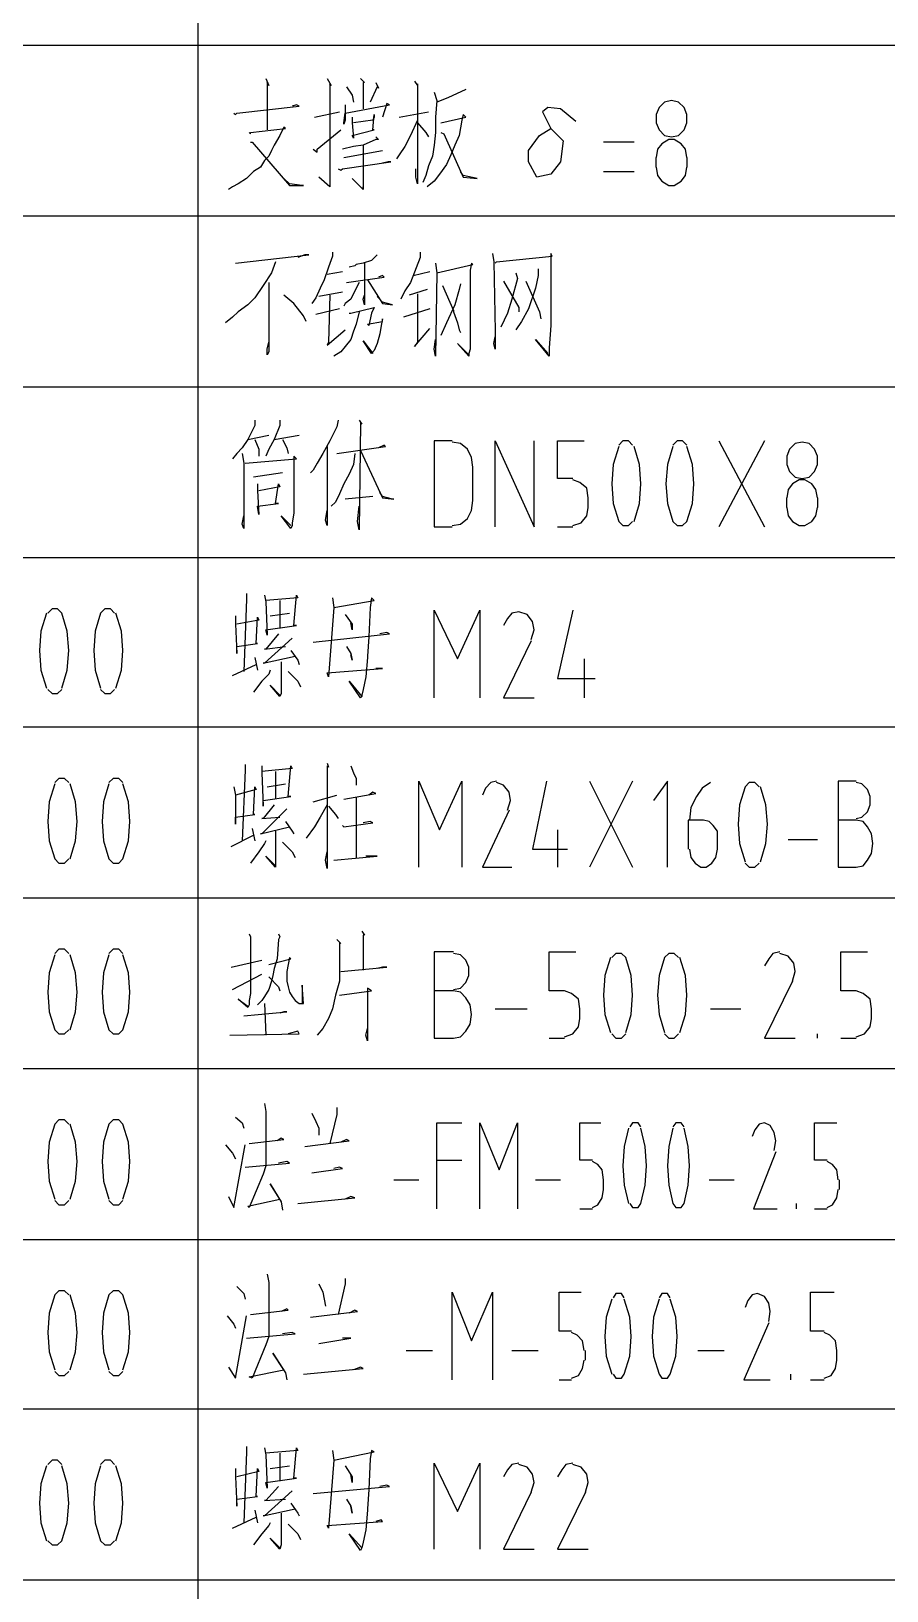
# Model space of a CAD drawing. Header units: millimetres. Extents: x -892 to 4698, y -3687 to 4524.
# Drawn here: x 3300 to 3702, y -521 to 211 of the extents above; entities that cross this region are included whole.
import ezdxf

# ---------------------------------------------------------------- set-up
doc = ezdxf.new("R2010")
doc.units = ezdxf.units.MM
doc.layers.add('1', color=7, linetype='Continuous')

msp = doc.modelspace()

# ---------------------------------------------------------------- linework, layer by layer
at = {"layer": '1', "color": 0, "lineweight": 25}
for points in [[(3378.34, 283.78), (3378.34, 204.27)], [(2898.03, 204.27), (4698.03, 204.27)], [(2898.03, 204.27), (4698.03, 204.27)], [(3378.34, 204.27), (3378.34, 124.11)], [(3410.27, 188.63), (3411.57, 185.37), (3410.92, 186.68), (3410.92, 164.52)], [(3438.95, 188.63), (3440.9, 185.37), (3440.25, 186.03), (3440.25, 171.69), (3440.25, 139.75), (3440.25, 137.8), (3435.04, 142.36)], [(3448.07, 184.72), (3450.68, 180.81), (3451.33, 177.55)], [(3454.59, 188.63), (3456.54, 186.68), (3455.89, 186.68), (3455.89, 174.3)], [(3461.76, 186.68), (3463.06, 184.07), (3462.41, 184.72), (3459.15, 177.55)], [(3480, 187.33), (3481.31, 185.37), (3481.31, 186.03), (3481.31, 139.1), (3480.66, 142.36), (3480.66, 146.27)], [(3504.12, 183.42), (3495.64, 179.51), (3490.43, 177.55)], [(3395.28, 172.34), (3395.93, 171.69), (3396.59, 172.34), (3425.91, 175.6), (3424.61, 176.25), (3422.65, 175.6)], [(3447.42, 176.25), (3447.42, 172.34), (3447.42, 169.08), (3446.77, 167.13), (3446.77, 167.78), (3447.42, 172.34), (3468.27, 176.25), (3466.97, 176.9), (3465.01, 170.38)], [(3489.13, 182.12), (3490.43, 178.21), (3489.78, 170.38), (3489.78, 163.22), (3489.13, 157.35), (3488.48, 152.14), (3486.52, 147.58), (3485.22, 143.01), (3483.91, 139.75)], [(3600.57, 178.21), (3597.31, 177.55), (3594.7, 174.95), (3593.4, 171.69), (3593.4, 167.78), (3594.7, 164.52), (3597.31, 161.91), (3600.57, 161.26), (3603.83, 161.91), (3606.43, 164.52), (3607.74, 167.78), (3607.74, 171.69), (3606.43, 174.95), (3603.83, 177.55), (3600.57, 178.21)], [(3433.08, 170.38), (3444.81, 172.99)], [(3450.68, 170.38), (3450.68, 167.78), (3451.33, 160.61), (3450.68, 161.91), (3461.1, 164.52), (3460.45, 164.52), (3461.1, 171.69), (3461.1, 170.38), (3460.45, 169.08), (3451.33, 167.78)], [(3481.31, 169.08), (3478.05, 161.91), (3475.44, 156.7), (3472.83, 152.79), (3471.53, 150.83)], [(3472.83, 170.38), (3486.52, 172.99)], [(3492.39, 167.78), (3504.12, 170.38), (3502.81, 171.69), (3502.16, 169.08), (3500.86, 161.91), (3498.9, 157.35), (3496.95, 152.79), (3494.99, 148.23), (3491.73, 143.67), (3489.13, 140.41), (3485.87, 137.8)], [(3555.6, 168.43), (3548.43, 174.3), (3542.57, 174.95), (3539.96, 172.99), (3543.87, 165.17), (3549.74, 159.31), (3548.43, 149.53), (3543.87, 143.67), (3537.35, 142.36), (3533.44, 149.53), (3533.44, 154.74), (3538.66, 161.91), (3543.87, 165.17)], [(3402.45, 163.22), (3403.1, 162.56), (3403.1, 163.22), (3419.4, 165.17), (3418.74, 165.82), (3416.79, 161.91), (3414.18, 157.35), (3412.88, 154.74), (3411.57, 152.14), (3409.62, 150.18), (3407.66, 146.92), (3404.41, 144.97), (3401.15, 141.71), (3397.24, 139.1), (3394.63, 137.8), (3392.68, 136.5)], [(3432.43, 155.4), (3434.38, 154.09), (3434.38, 155.4), (3445.46, 164.52)], [(3461.76, 161.26), (3463.06, 159.96), (3461.76, 159.96), (3455.89, 157.35), (3451.33, 156.7), (3446.12, 155.4)], [(3481.31, 167.78), (3485.22, 163.22), (3486.52, 161.26)], [(3492.39, 163.22), (3493.69, 162.56), (3502.81, 142.36), (3509.33, 141.71), (3502.81, 143.01), (3501.51, 144.97)], [(3403.1, 158.65), (3403.75, 158.65), (3421.35, 138.45), (3427.87, 138.45), (3427.22, 138.45), (3421.35, 139.1), (3418.74, 141.71)], [(3446.77, 151.49), (3465.01, 154.74)], [(3455.89, 157.35), (3455.89, 156.7), (3455.89, 139.75), (3455.89, 136.5), (3450.68, 141.71), (3455.89, 136.5), (3455.89, 137.8)], [(3582.97, 158.65), (3568.64, 158.65)], [(3607.74, 151.49), (3607.09, 155.4), (3605.13, 158), (3601.87, 159.96), (3599.27, 159.96), (3596.01, 158), (3594.05, 155.4), (3593.4, 151.49)], [(3444.16, 146.27), (3445.46, 145.62), (3446.12, 146.27), (3468.92, 149.53), (3467.62, 149.53), (3465.01, 148.88)], [(3593.4, 146.92), (3593.4, 151.49)], [(3593.4, 146.92), (3594.05, 143.01), (3596.01, 140.41), (3599.27, 138.45), (3601.87, 138.45), (3605.13, 140.41), (3607.09, 143.01), (3607.74, 146.92)], [(3607.74, 151.49), (3607.74, 146.92)], [(3568.64, 144.97), (3582.97, 144.97)], [(2898.03, 124.11), (4698.03, 124.11)], [(2898.03, 124.11), (4698.03, 124.11)], [(3378.34, 124.11), (3378.34, 43.95)], [(3414.83, 102.61), (3412.88, 97.39), (3408.97, 91.53), (3405.06, 85.66), (3401.8, 82.41), (3397.24, 79.15), (3394.63, 76.54), (3391.37, 73.93)], [(3395.93, 101.96), (3430.47, 105.87), (3428.52, 105.87), (3425.26, 104.56)], [(3441.55, 107.17), (3441.55, 105.21), (3439.6, 100), (3437.64, 94.14), (3435.69, 90.23), (3433.73, 85.66), (3431.78, 83.06)], [(3462.41, 105.87), (3459.8, 103.26), (3455.89, 101.96), (3452.63, 101.3), (3451.98, 100.65), (3449.37, 100)], [(3482.61, 107.17), (3482.61, 104.56), (3478.05, 92.83), (3475.44, 88.92), (3473.49, 85.01)], [(3516.5, 106.52), (3517.15, 102.61), (3517.8, 70.02), (3517.8, 61.55), (3517.15, 64.16), (3517.8, 67.42)], [(3517.8, 101.96), (3518.45, 102.61), (3544.52, 105.21), (3543.87, 106.52), (3543.87, 103.26), (3543.87, 72.63), (3543.22, 62.2), (3543.22, 58.29), (3536.7, 66.11), (3542.57, 59.6)], [(3438.95, 96.74), (3446.12, 98.05)], [(3448.07, 92.83), (3465.67, 95.44), (3465.01, 96.09), (3463.06, 95.44)], [(3456.54, 101.96), (3456.54, 82.41), (3455.89, 85.01), (3456.54, 86.97)], [(3479.35, 96.09), (3487.17, 98.05)], [(3489.78, 101.96), (3490.43, 97.39), (3489.78, 58.29), (3489.13, 61.55), (3489.78, 66.11)], [(3490.43, 97.39), (3507.38, 101.3), (3506.72, 101.96), (3506.07, 98.7), (3506.07, 61.55), (3505.42, 59.6), (3505.42, 58.29), (3500.21, 64.16), (3505.42, 58.94)], [(3527.58, 97.39), (3528.23, 94.79), (3525.62, 85.01), (3523.67, 78.5), (3520.41, 71.98)], [(3538.01, 99.35), (3538.01, 96.09), (3536.7, 90.23), (3533.44, 80.45), (3530.18, 74.58), (3527.58, 70.67)], [(3411.57, 92.83), (3411.57, 90.88), (3411.57, 60.25), (3410.92, 58.94), (3410.92, 61.55), (3411.57, 64.81)], [(3446.12, 88.27), (3435.04, 86.32)], [(3453.94, 92.83), (3451.98, 88.92), (3450.03, 85.01), (3447.42, 83.06), (3446.77, 81.75)], [(3457.85, 94.14), (3465.01, 83.06), (3469.58, 82.41), (3465.01, 83.71), (3462.41, 86.32)], [(3485.87, 89.57), (3477.4, 86.97)], [(3501.51, 92.18), (3500.86, 89.57), (3498.9, 82.41), (3494.99, 73.93), (3492.39, 68.07)], [(3493.04, 91.53), (3498.25, 79.8), (3498.25, 79.15), (3500.21, 73.93), (3500.86, 70.67), (3501.51, 69.37)], [(3521.71, 93.48), (3528.88, 81.1), (3528.88, 79.15)], [(3532.14, 93.48), (3538.66, 79.15), (3539.31, 75.89)], [(3429.17, 74.58), (3427.87, 77.19), (3423.31, 83.06), (3418.74, 86.97)], [(3440.25, 86.97), (3439.6, 64.81), (3438.95, 63.51), (3447.42, 70.67)], [(3449.37, 78.5), (3450.03, 78.5), (3461.1, 81.1), (3459.8, 78.5), (3458.5, 72.63), (3457.85, 73.28), (3465.01, 74.58), (3465.01, 75.89), (3464.36, 72.63), (3463.71, 68.72), (3462.41, 64.16), (3461.1, 60.9), (3459.8, 59.6), (3455.89, 65.46), (3460.45, 59.6)], [(3481.31, 87.62), (3481.31, 64.81), (3480, 62.85), (3487.17, 71.33)], [(3444.81, 80.45), (3433.73, 77.84)], [(3453.94, 79.15), (3452.63, 73.28), (3451.33, 70.02), (3450.03, 66.11), (3447.42, 62.85), (3445.46, 60.25), (3442.2, 58.29)], [(3487.17, 80.45), (3474.79, 76.54)], [(2898.03, 43.95), (4698.03, 43.95)], [(2898.03, 43.95), (4698.03, 43.95)], [(3378.34, 43.95), (3378.34, -36.2)], [(3405.06, 28.31), (3405.06, 25.71), (3401.8, 19.19), (3399.19, 15.28), (3396.59, 12.67), (3394.63, 10.07)], [(3416.79, 28.31), (3416.79, 25.71), (3414.18, 19.19), (3411.57, 14.63), (3410.27, 11.37)], [(3444.16, 28.31), (3443.51, 25.06), (3440.25, 18.54), (3436.99, 12.67), (3434.38, 8.11), (3432.43, 4.85), (3431.13, 3.55)], [(3453.94, 28.31), (3455.24, 26.36), (3454.59, 27.01), (3453.94, -23.17), (3453.28, -19.26), (3453.94, -12.09)], [(3401.8, 19.19), (3411.57, 21.15)], [(3405.06, 19.19), (3407.01, 14.63), (3407.01, 11.37)], [(3414.18, 19.19), (3425.91, 21.15)], [(3418.09, 19.19), (3420.05, 15.28), (3420.7, 12.67)], [(3438.95, 15.93), (3438.95, -21.22), (3438.29, -18.61), (3438.95, -14.05)], [(3443.51, 12.67), (3466.32, 15.93), (3465.67, 16.58), (3463.06, 15.28)], [(3497.6, 18.54), (3489.13, 18.54), (3489.13, -21.87)], [(3507.38, 6.16), (3506.72, 10.72), (3504.77, 14.63), (3501.51, 17.24), (3497.6, 17.89)], [(3517.8, -21.87), (3517.8, 18.54), (3536.05, -21.87), (3536.05, 18.54)], [(3554.3, 0.94), (3547.13, 0.94), (3547.13, 18.54), (3559.51, 18.54)], [(3575.8, 15.93), (3573.2, 7.46), (3572.55, -1.66), (3573.2, -10.79), (3575.8, -19.26)], [(3582.32, 16.58), (3580.37, 18.54), (3577.76, 18.54), (3575.8, 16.58)], [(3582.97, -19.26), (3585.58, -10.79), (3586.23, -1.66), (3585.58, 7.46), (3582.97, 15.93)], [(3601.22, 15.93), (3598.61, 7.46), (3597.96, -1.66), (3598.61, -10.79), (3601.22, -19.26)], [(3607.74, 16.58), (3605.78, 18.54), (3603.18, 18.54), (3601.22, 16.58)], [(3601.22, -19.26), (3603.18, -21.22), (3605.78, -21.22), (3607.74, -19.26), (3610.34, -10.79), (3611, -1.66), (3610.34, 7.46), (3607.74, 15.93)], [(3622.73, 18.54), (3644.23, -21.87)], [(3644.23, 18.54), (3622.73, -21.87)], [(3661.83, 17.89), (3658.57, 17.24), (3655.96, 14.63), (3654.66, 11.37), (3654.66, 7.46), (3655.96, 4.2), (3658.57, 1.59), (3661.83, 0.94), (3665.09, 1.59), (3667.69, 4.2), (3669, 7.46), (3669, 11.37), (3667.69, 14.63), (3665.09, 17.24), (3661.83, 17.89)], [(3399.19, 12.67), (3399.84, 8.11), (3399.84, -7.53), (3399.84, -22.52), (3399.19, -20.56), (3399.84, -16.65)], [(3400.5, 8.11), (3424.61, 10.07), (3423.31, 11.37), (3423.31, 7.46), (3423.31, -15.35), (3422.65, -19.91), (3422.65, -21.22), (3422, -22.52), (3417.44, -16.65), (3422, -21.22)], [(3451.98, 12.67), (3451.33, 7.46), (3449.37, 2.9), (3446.77, -1.66), (3444.81, -6.23), (3442.86, -10.14), (3440.9, -12.09)], [(3454.59, 13.98), (3465.01, -8.18), (3470.23, -8.83), (3469.58, -8.83), (3465.01, -7.53), (3463.71, -5.57)], [(3418.09, 3.55), (3404.41, 1.59)], [(3507.38, -9.48), (3507.38, 6.16)], [(3561.47, -8.18), (3560.81, -3.62), (3557.56, -1.01), (3554.3, 0.29)], [(3669, -8.18), (3668.35, -4.27), (3666.39, -1.66), (3663.13, 0.29), (3660.52, 0.29), (3657.27, -1.66), (3655.31, -4.27), (3654.66, -8.18)], [(3406.36, -1.66), (3406.36, -4.92), (3407.01, -16), (3406.36, -12.09), (3416.14, -10.79), (3414.83, -10.79), (3416.14, -1.66), (3416.79, -2.97), (3407.01, -4.92)], [(3460.45, -7.53), (3447.42, -8.83)], [(3497.6, -21.22), (3501.51, -20.56), (3504.77, -17.96), (3506.72, -14.05), (3507.38, -9.48)], [(3554.3, -21.22), (3558.21, -19.91), (3560.81, -16.65), (3561.47, -12.74)], [(3561.47, -12.74), (3561.47, -8.18)], [(3654.66, -12.74), (3654.66, -8.18)], [(3654.66, -12.74), (3655.31, -16.65), (3657.27, -19.26), (3660.52, -21.22), (3663.13, -21.22), (3666.39, -19.26), (3668.35, -16.65), (3669, -12.74)], [(3669, -8.18), (3669, -12.74)], [(3489.13, -21.87), (3497.6, -21.87)], [(3547.13, -21.87), (3554.3, -21.87)], [(3575.8, -19.26), (3577.76, -21.22), (3580.37, -21.22), (3582.32, -19.26)], [(2898.03, -36.2), (4698.03, -36.2)], [(2898.03, -36.2), (4698.03, -36.2)], [(3378.34, -36.2), (3378.34, -115.71)], [(3401.15, -53.15), (3401.15, -55.76), (3399.84, -89.64)], [(3409.62, -53.8), (3410.27, -57.06), (3410.92, -72.7), (3410.27, -70.09), (3424.61, -68.14), (3423.31, -68.14), (3424.61, -53.8), (3425.26, -55.1), (3410.27, -56.41)], [(3416.79, -56.41), (3416.79, -69.44)], [(3441.55, -55.1), (3442.2, -59.67), (3439.6, -92.25), (3438.95, -90.3), (3465.01, -88.34), (3464.36, -88.34), (3461.76, -88.34)], [(3442.2, -59.67), (3461.1, -56.41), (3459.8, -55.1), (3459.15, -59.67), (3458.5, -73.35), (3457.85, -82.48), (3457.85, -83.13), (3457.19, -92.25), (3455.89, -98.12), (3455.24, -100.72), (3455.24, -101.37), (3454.59, -102.03), (3449.37, -94.21), (3455.24, -101.37)], [(3307.3, -62.27), (3304.7, -70.74), (3304.04, -79.87), (3304.7, -88.99), (3307.3, -97.46)], [(3314.47, -97.46), (3317.08, -88.99), (3317.73, -79.87), (3317.08, -70.74), (3314.47, -62.27), (3312.52, -60.32), (3309.91, -60.32), (3307.95, -62.27)], [(3339.24, -62.27), (3337.28, -60.32), (3334.67, -60.32), (3332.72, -62.27), (3330.11, -70.74), (3329.46, -79.87), (3330.11, -88.99), (3332.72, -97.46)], [(3339.89, -97.46), (3342.49, -88.99), (3343.15, -79.87), (3342.49, -70.74), (3339.89, -62.27)], [(3395.93, -63.58), (3395.93, -67.49), (3396.59, -81.17), (3396.59, -77.91), (3406.36, -76.61), (3405.71, -76.61), (3406.36, -64.23), (3407.01, -65.53), (3396.59, -67.49)], [(3412.23, -63.58), (3421.35, -62.27)], [(3447.42, -62.92), (3450.68, -67.49), (3450.68, -70.09), (3450.03, -66.83)], [(3489.13, -102.03), (3489.13, -60.97), (3500.21, -83.78), (3510.63, -60.97), (3510.63, -102.03)], [(3534.75, -74.65), (3536.05, -70.09), (3535.4, -66.18), (3532.79, -62.92), (3528.88, -61.62), (3525.62, -62.27), (3523.67, -64.88), (3521.71, -68.14)], [(3554.3, -60.97), (3547.13, -92.9), (3564.72, -92.9)], [(3416.14, -72.05), (3410.27, -79.22), (3409.62, -79.22), (3419.4, -77.91)], [(3432.43, -75.96), (3468.27, -72.05), (3466.97, -71.4), (3463.71, -72.05)], [(3422.65, -74), (3409.62, -85.73), (3408.97, -85.73), (3423.96, -82.48)], [(3422, -79.87), (3425.26, -84.43), (3425.91, -86.39)], [(3448.07, -77.91), (3450.03, -81.17), (3450.68, -84.43), (3450.03, -81.82)], [(3534.75, -75.31), (3521.71, -102.03), (3536.05, -102.03)], [(3394.63, -91.6), (3405.71, -86.39)], [(3405.06, -83.13), (3406.36, -88.99)], [(3417.44, -85.08), (3417.44, -94.86), (3417.44, -97.46), (3417.44, -100.07), (3416.79, -101.37), (3412.23, -96.16), (3416.79, -100.72)], [(3559.51, -83.78), (3559.51, -102.03)], [(3412.23, -88.99), (3411.57, -90.95), (3408.32, -94.21), (3404.41, -99.42)], [(3420.7, -89.64), (3425.26, -94.21), (3426.56, -96.81)], [(3307.95, -98.12), (3309.91, -100.07), (3312.52, -100.07), (3314.47, -98.12)], [(3332.72, -98.12), (3334.67, -100.07), (3337.28, -100.07), (3339.24, -98.12)], [(2898.03, -115.71), (4698.03, -115.71)], [(2898.03, -115.71), (4698.03, -115.71)], [(3378.34, -115.71), (3378.34, -195.87)], [(3400.5, -133.31), (3400.5, -135.91), (3399.19, -169.15)], [(3408.32, -133.96), (3408.32, -137.22), (3408.97, -152.86), (3408.97, -150.25), (3422, -148.3), (3420.7, -148.3), (3422, -133.96), (3422.65, -135.26), (3408.32, -136.57)], [(3414.83, -136.57), (3414.83, -149.6)], [(3438.95, -132.66), (3439.6, -134.61), (3438.95, -133.96), (3438.95, -182.19), (3438.29, -178.28), (3438.95, -174.37)], [(3450.03, -133.96), (3451.33, -137.22), (3452.63, -139.83), (3452.63, -143.08)], [(3311.21, -142.43), (3308.61, -150.9), (3307.95, -160.03), (3308.61, -169.15), (3311.21, -177.62)], [(3317.73, -141.78), (3315.77, -139.83), (3313.17, -139.83), (3311.21, -141.78)], [(3318.38, -177.62), (3320.99, -169.15), (3321.64, -160.03), (3320.99, -150.9), (3318.38, -142.43)], [(3336.63, -142.43), (3334.02, -150.9), (3333.37, -160.03), (3334.02, -169.15), (3336.63, -177.62)], [(3343.15, -141.78), (3341.19, -139.83), (3338.58, -139.83), (3336.63, -141.78)], [(3336.63, -177.62), (3338.58, -179.58), (3341.19, -179.58), (3343.15, -177.62), (3345.75, -169.15), (3346.4, -160.03), (3345.75, -150.9), (3343.15, -142.43)], [(3395.28, -143.74), (3395.93, -147.65), (3395.93, -161.33), (3395.93, -158.07), (3405.06, -156.77), (3404.41, -156.77), (3405.06, -143.74), (3405.71, -145.04), (3395.93, -147.65)], [(3410.92, -143.74), (3419.4, -142.43)], [(3446.77, -149.6), (3461.76, -146.99), (3460.45, -146.34), (3458.5, -147.65)], [(3481.96, -181.53), (3481.96, -141.13), (3491.73, -163.94), (3502.16, -141.13), (3502.16, -181.53)], [(3518.45, -141.13), (3515.85, -141.78), (3513.24, -144.39), (3511.94, -147.65)], [(3523.67, -154.81), (3524.97, -150.25), (3524.32, -146.34), (3521.71, -143.08), (3518.45, -141.78)], [(3541.92, -141.13), (3535.4, -173.06), (3551.69, -173.06)], [(3562.12, -141.13), (3582.32, -181.53)], [(3582.32, -141.13), (3562.12, -181.53)], [(3598.61, -181.53), (3598.61, -141.13), (3592.1, -150.25)], [(3618.82, -141.78), (3614.91, -144.39), (3612.3, -148.3), (3609.69, -153.51), (3609.04, -159.38)], [(3641.63, -143.74), (3639.67, -141.78), (3637.06, -141.78), (3635.11, -143.74), (3632.5, -152.21), (3631.85, -161.33), (3632.5, -170.45), (3635.11, -178.93)], [(3642.28, -178.93), (3644.88, -170.45), (3645.54, -161.33), (3644.88, -152.21), (3642.28, -143.74)], [(3687.24, -141.13), (3678.77, -141.13), (3678.77, -181.53)], [(3687.24, -158.72), (3689.85, -158.07), (3692.46, -155.47), (3693.76, -152.21), (3693.76, -148.3), (3692.46, -145.04), (3689.85, -142.43), (3687.24, -141.78)], [(3414.18, -152.21), (3408.97, -158.72), (3408.32, -158.72), (3416.79, -158.07)], [(3438.95, -152.21), (3435.69, -158.07), (3433.08, -162.63), (3429.17, -167.85)], [(3432.43, -150.9), (3443.51, -147.65)], [(3439.6, -152.86), (3442.86, -156.77), (3444.16, -158.72)], [(3452.63, -148.95), (3452.63, -176.97)], [(3420.05, -154.16), (3408.32, -165.89), (3407.66, -165.89), (3421.35, -162.63)], [(3419.4, -160.03), (3422.65, -164.59), (3423.31, -165.89)], [(3446.12, -161.98), (3446.77, -162.63), (3460.45, -160.68), (3459.15, -160.03), (3455.89, -160.68)], [(3524.32, -154.81), (3511.94, -181.53), (3525.62, -181.53)], [(3608.39, -159.38), (3608.39, -173.06)], [(3615.56, -159.38), (3608.39, -159.38)], [(3622.07, -168.5), (3622.07, -164.59), (3620.12, -161.98), (3618.16, -160.03), (3615.56, -159.38)], [(3687.24, -159.38), (3678.77, -159.38)], [(3687.24, -181.53), (3690.5, -180.88), (3692.46, -178.28), (3694.41, -175.02), (3695.07, -170.45), (3694.41, -165.89), (3692.46, -162.63), (3690.5, -160.03), (3687.24, -159.38)], [(3393.98, -171.76), (3404.41, -166.54)], [(3403.75, -163.29), (3405.06, -169.15)], [(3414.83, -164.59), (3414.83, -175.02), (3414.83, -177.62), (3414.83, -179.58), (3414.83, -181.53), (3410.27, -176.32), (3414.83, -180.88)], [(3547.13, -163.94), (3547.13, -181.53)], [(3410.27, -169.15), (3409.62, -170.45), (3407.01, -174.37), (3403.1, -179.58)], [(3418.09, -169.8), (3422.65, -174.37), (3423.96, -176.97)], [(3609.04, -173.06), (3609.69, -176.97), (3611.65, -179.58), (3614.25, -181.53), (3616.86, -181.53), (3619.47, -179.58), (3621.42, -176.97), (3622.07, -173.06)], [(3622.07, -173.06), (3622.07, -168.5)], [(3655.31, -168.5), (3669, -168.5)], [(3311.21, -177.62), (3313.17, -179.58), (3315.77, -179.58), (3317.73, -177.62)], [(3442.2, -178.28), (3462.41, -176.32), (3461.1, -176.32), (3457.19, -176.32)], [(3635.11, -179.58), (3637.06, -181.53), (3639.67, -181.53), (3641.63, -179.58)], [(3678.77, -181.53), (3687.24, -181.53)], [(2898.03, -195.87), (4698.03, -195.87)], [(2898.03, -195.87), (4698.03, -195.87)], [(3378.34, -195.87), (3378.34, -276.03)], [(3455.24, -211.51), (3456.54, -213.47), (3455.89, -213.47), (3455.89, -229.76)], [(3402.45, -212.82), (3403.1, -214.12), (3403.1, -240.84), (3402.45, -244.1), (3402.45, -246.05), (3401.8, -247.36), (3397.24, -243.45), (3401.8, -246.7)], [(3416.14, -212.82), (3416.79, -214.12), (3416.14, -215.42), (3415.49, -224.55), (3414.18, -229.11), (3413.53, -232.37), (3412.88, -234.97), (3411.57, -238.88), (3409.62, -242.14), (3408.32, -244.1), (3407.01, -245.4), (3406.36, -246.05)], [(3443.51, -215.42), (3445.46, -217.38), (3444.81, -216.73), (3444.81, -227.15), (3444.81, -234.97), (3442.86, -241.49), (3441.55, -248.01), (3439.6, -252.57), (3436.99, -257.13), (3434.38, -260.39)], [(3311.21, -222.59), (3308.61, -231.06), (3307.95, -240.19), (3308.61, -249.31), (3311.21, -257.78)], [(3317.73, -221.94), (3315.77, -219.98), (3313.17, -219.98), (3311.21, -221.94)], [(3318.38, -257.78), (3320.99, -249.31), (3321.64, -240.19), (3320.99, -231.06), (3318.38, -222.59)], [(3336.63, -222.59), (3334.02, -231.06), (3333.37, -240.19), (3334.02, -249.31), (3336.63, -257.78)], [(3343.15, -221.94), (3341.19, -219.98), (3338.58, -219.98), (3336.63, -221.94)], [(3336.63, -257.78), (3338.58, -259.74), (3341.19, -259.74), (3343.15, -257.78), (3345.75, -249.31), (3346.4, -240.19), (3345.75, -231.06), (3343.15, -222.59)], [(3393.98, -228.46), (3408.32, -225.2)], [(3411.57, -227.15), (3422, -224.55), (3421.35, -223.89), (3420.7, -227.15), (3420.05, -230.41), (3420.05, -234.97), (3420.7, -237.58), (3421.35, -240.19), (3422.65, -242.14), (3423.96, -244.1), (3425.91, -245.4), (3427.87, -245.4), (3427.22, -236.93), (3427.22, -245.4)], [(3498.25, -221.29), (3489.13, -221.29), (3489.13, -261.69)], [(3498.25, -238.88), (3501.51, -238.23), (3504.12, -235.63), (3505.42, -232.37), (3505.42, -228.46), (3504.12, -225.2), (3501.51, -222.59), (3498.25, -221.94)], [(3550.39, -239.54), (3543.22, -239.54), (3543.22, -221.29), (3555.6, -221.29)], [(3571.89, -223.89), (3569.29, -232.37), (3568.64, -241.49), (3569.29, -250.61), (3571.89, -259.09)], [(3579.06, -259.09), (3581.67, -250.61), (3582.32, -241.49), (3581.67, -232.37), (3579.06, -223.89), (3577.11, -221.94), (3574.5, -221.94), (3572.55, -223.89)], [(3603.83, -223.89), (3601.87, -221.94), (3599.27, -221.94), (3597.31, -223.89), (3594.7, -232.37), (3594.05, -241.49), (3594.7, -250.61), (3597.31, -259.09)], [(3604.48, -259.09), (3607.09, -250.61), (3607.74, -241.49), (3607.09, -232.37), (3604.48, -223.89)], [(3651.4, -221.29), (3648.14, -221.94), (3646.19, -224.55), (3644.23, -227.8)], [(3657.27, -234.97), (3658.57, -230.41), (3657.92, -226.5), (3655.31, -223.24), (3651.4, -221.94)], [(3687.24, -239.54), (3680.08, -239.54), (3680.08, -221.29), (3692.46, -221.29)], [(3394.63, -238.88), (3408.32, -231.71)], [(3411.57, -233.02), (3416.14, -237.58), (3416.79, -239.54)], [(3445.46, -230.41), (3466.97, -228.46), (3465.01, -228.46), (3462.41, -229.11)], [(3444.81, -241.49), (3459.8, -239.54), (3457.85, -238.23), (3457.85, -263), (3457.19, -260.39), (3457.85, -257.13)], [(3498.25, -239.54), (3489.13, -239.54)], [(3498.25, -261.69), (3501.51, -261.04), (3504.12, -258.43), (3506.07, -255.18), (3506.72, -250.61), (3506.07, -246.05), (3504.12, -242.79), (3501.51, -240.19), (3498.25, -239.54)], [(3557.56, -248.01), (3556.9, -243.45), (3553.65, -240.84), (3550.39, -239.54)], [(3657.27, -234.97), (3644.23, -261.69), (3658.57, -261.69)], [(3694.41, -248.01), (3693.76, -243.45), (3690.5, -240.84), (3687.24, -239.54)], [(3409.62, -245.4), (3410.27, -260.39)], [(3517.8, -248.01), (3532.79, -248.01)], [(3557.56, -252.57), (3557.56, -248.01)], [(3618.82, -248.01), (3633.15, -248.01)], [(3694.41, -252.57), (3694.41, -248.01)], [(3399.84, -251.27), (3420.05, -249.31), (3418.74, -249.31), (3416.79, -249.96)], [(3550.39, -261.04), (3554.3, -259.74), (3556.9, -256.48), (3557.56, -252.57)], [(3687.24, -261.04), (3691.15, -259.74), (3693.76, -256.48), (3694.41, -252.57)], [(3311.21, -257.78), (3313.17, -259.74), (3315.77, -259.74), (3317.73, -257.78)], [(3393.33, -260.39), (3425.91, -259.74), (3425.26, -258.43), (3420.7, -259.74)], [(3489.13, -261.69), (3498.25, -261.69)], [(3543.22, -261.69), (3550.39, -261.69)], [(3572.55, -259.74), (3574.5, -261.69), (3577.11, -261.69), (3579.06, -259.74)], [(3597.31, -259.74), (3599.27, -261.69), (3601.87, -261.69), (3603.83, -259.74)], [(3669, -261.69), (3669, -259.74)], [(3680.08, -261.69), (3687.24, -261.69)], [(2898.03, -276.03), (4698.03, -276.03)], [(2898.03, -276.03), (4698.03, -276.03)], [(3378.34, -276.03), (3378.34, -356.19)], [(3409.62, -292.32), (3410.27, -296.23), (3410.27, -321.65), (3408.97, -325.56), (3402.45, -341.2), (3401.8, -340.55), (3416.79, -337.29), (3412.23, -330.12), (3417.44, -338.59), (3418.09, -342.5)], [(3395.93, -298.84), (3399.19, -301.45), (3399.84, -304.05)], [(3431.78, -296.89), (3433.73, -300.8), (3435.04, -304.05), (3435.04, -307.31)], [(3443.51, -294.28), (3443.51, -297.54), (3440.25, -311.22)], [(3317.73, -302.1), (3315.77, -300.14), (3313.17, -300.14), (3311.21, -302.1), (3308.61, -310.57), (3307.95, -319.69), (3308.61, -328.82), (3311.21, -337.29)], [(3318.38, -337.29), (3320.99, -328.82), (3321.64, -319.69), (3320.99, -310.57), (3318.38, -302.1)], [(3343.15, -337.29), (3345.75, -328.82), (3346.4, -319.69), (3345.75, -310.57), (3343.15, -302.1), (3341.19, -300.14), (3338.58, -300.14), (3336.63, -302.1), (3334.02, -310.57), (3333.37, -319.69), (3334.02, -328.82), (3336.63, -337.29)], [(3490.43, -341.85), (3490.43, -301.45), (3502.16, -301.45)], [(3510.63, -341.85), (3510.63, -301.45), (3519.76, -323.6), (3528.23, -301.45), (3528.23, -341.85)], [(3563.42, -319.04), (3557.56, -319.04), (3557.56, -301.45), (3567.33, -301.45)], [(3580.37, -304.05), (3578.41, -312.53), (3577.76, -321.65), (3578.41, -330.77), (3580.37, -339.25)], [(3586.23, -303.4), (3584.93, -301.45), (3582.32, -301.45), (3581.02, -303.4)], [(3581.02, -339.25), (3582.32, -341.2), (3584.93, -341.2), (3586.23, -339.25), (3588.19, -330.77), (3588.84, -321.65), (3588.19, -312.53), (3586.23, -304.05)], [(3601.22, -304.05), (3599.27, -312.53), (3598.61, -321.65), (3599.27, -330.77), (3601.22, -339.25)], [(3606.43, -303.4), (3605.13, -301.45), (3602.52, -301.45), (3601.22, -303.4)], [(3601.22, -339.25), (3602.52, -341.2), (3605.13, -341.2), (3606.43, -339.25), (3608.39, -330.77), (3609.04, -321.65), (3608.39, -312.53), (3606.43, -304.05)], [(3648.79, -314.48), (3649.45, -309.92), (3648.79, -306.01), (3646.84, -302.75), (3644.23, -301.45), (3641.63, -302.1), (3639.67, -304.71), (3638.37, -307.96)], [(3673.56, -319.04), (3667.69, -319.04), (3667.69, -301.45), (3678.12, -301.45)], [(3391.37, -311.87), (3394.63, -315.78), (3395.93, -318.39)], [(3392.68, -335.99), (3395.28, -341.2), (3400.5, -311.87)], [(3402.45, -311.22), (3418.74, -309.27), (3417.44, -308.62), (3415.49, -309.92)], [(3428.52, -312.53), (3449.37, -309.92), (3448.07, -309.27), (3445.46, -310.57)], [(3400.5, -322.3), (3421.35, -320.35), (3420.05, -319.69), (3416.14, -320.35)], [(3490.43, -319.04), (3502.16, -319.04)], [(3568.64, -328.17), (3567.98, -323.6), (3566.03, -321), (3563.42, -319.69)], [(3649.45, -315.13), (3639.02, -341.85), (3650.1, -341.85)], [(3678.77, -328.17), (3678.12, -323.6), (3676.17, -321), (3673.56, -319.69)], [(3431.78, -324.91), (3446.12, -322.95), (3444.81, -322.3), (3442.2, -322.95)], [(3470.23, -328.17), (3481.96, -328.17)], [(3536.7, -328.17), (3548.43, -328.17)], [(3568.64, -332.73), (3568.64, -328.17)], [(3618.16, -328.17), (3629.89, -328.17)], [(3679.42, -332.73), (3679.42, -328.17)], [(3425.26, -339.25), (3451.98, -336.64), (3450.03, -335.99), (3447.42, -337.29)], [(3563.42, -341.2), (3566.03, -339.9), (3567.98, -336.64), (3568.64, -332.73)], [(3673.56, -341.2), (3676.17, -339.9), (3678.12, -336.64), (3678.77, -332.73)], [(3311.21, -337.94), (3313.17, -339.9), (3315.77, -339.9), (3317.73, -337.94)], [(3336.63, -337.94), (3338.58, -339.9), (3341.19, -339.9), (3343.15, -337.94)], [(3557.56, -341.85), (3563.42, -341.85)], [(3659.22, -341.85), (3659.22, -339.25)], [(3667.69, -341.85), (3673.56, -341.85)], [(2898.03, -356.19), (4698.03, -356.19)], [(2898.03, -356.19), (4698.03, -356.19)], [(3378.34, -356.19), (3378.34, -435.7)], [(3410.92, -372.48), (3411.57, -376.39), (3411.57, -401.81), (3410.27, -405.72), (3403.75, -421.36), (3402.45, -420.71), (3418.74, -417.45), (3413.53, -409.63), (3419.4, -418.75), (3420.05, -422.01)], [(3317.73, -382.26), (3315.77, -380.3), (3313.17, -380.3), (3311.21, -382.26), (3308.61, -390.73), (3307.95, -399.85), (3308.61, -408.98), (3311.21, -417.45)], [(3343.15, -417.45), (3345.75, -408.98), (3346.4, -399.85), (3345.75, -390.73), (3343.15, -382.26), (3341.19, -380.3), (3338.58, -380.3), (3336.63, -382.26), (3334.02, -390.73), (3333.37, -399.85), (3334.02, -408.98), (3336.63, -417.45)], [(3396.59, -378.35), (3399.84, -381.61), (3400.5, -384.21)], [(3435.04, -377.04), (3436.99, -380.95), (3437.64, -384.21), (3438.29, -387.47)], [(3447.42, -374.44), (3447.42, -377.04), (3444.16, -391.38)], [(3318.38, -417.45), (3320.99, -408.98), (3321.64, -399.85), (3320.99, -390.73), (3318.38, -382.26)], [(3497.6, -422.01), (3497.6, -380.95), (3506.72, -403.76), (3516.5, -380.95), (3516.5, -422.01)], [(3553.65, -399.2), (3547.78, -399.2), (3547.78, -380.95), (3558.21, -380.95)], [(3572.55, -384.21), (3569.94, -392.69), (3569.29, -401.81), (3569.94, -410.93), (3572.55, -419.41)], [(3578.41, -383.56), (3577.11, -381.61), (3574.5, -381.61), (3573.2, -383.56)], [(3573.2, -419.41), (3574.5, -421.36), (3577.11, -421.36), (3578.41, -419.41), (3581.02, -410.93), (3581.67, -401.81), (3581.02, -392.69), (3578.41, -384.21)], [(3594.7, -384.21), (3592.1, -392.69), (3591.44, -401.81), (3592.1, -410.93), (3594.7, -419.41)], [(3599.92, -383.56), (3598.61, -381.61), (3596.01, -381.61), (3594.7, -383.56)], [(3594.7, -419.41), (3596.01, -421.36), (3598.61, -421.36), (3599.92, -419.41), (3602.52, -410.93), (3603.18, -401.81), (3602.52, -392.69), (3599.92, -384.21)], [(3646.19, -394.64), (3646.84, -390.08), (3646.19, -386.17), (3644.23, -382.91), (3640.97, -381.61), (3638.37, -382.26), (3636.41, -384.86), (3635.11, -388.12)], [(3672.26, -399.2), (3665.74, -399.2), (3665.74, -380.95), (3676.82, -380.95)], [(3392.02, -392.03), (3395.28, -395.94), (3395.93, -397.9)], [(3392.68, -416.15), (3395.93, -421.36), (3401.15, -392.03)], [(3403.1, -391.38), (3420.7, -389.43), (3420.05, -388.78), (3417.44, -390.08)], [(3431.13, -392.69), (3453.28, -390.08), (3451.98, -389.43), (3449.37, -390.73)], [(3401.15, -402.46), (3423.96, -400.51), (3422.65, -399.85), (3418.09, -400.51)], [(3435.04, -405.07), (3450.03, -402.46), (3448.72, -402.46), (3446.12, -402.46)], [(3559.51, -408.33), (3558.86, -403.76), (3556.25, -401.16), (3553.65, -399.85)], [(3646.19, -395.29), (3634.46, -422.01), (3646.84, -422.01)], [(3678.12, -408.33), (3677.47, -403.76), (3674.86, -401.16), (3672.26, -399.85)], [(3476.09, -408.33), (3488.48, -408.33)], [(3525.62, -408.33), (3538.01, -408.33)], [(3560.16, -412.89), (3560.16, -408.33)], [(3612.95, -408.33), (3625.33, -408.33)], [(3678.12, -412.89), (3678.12, -408.33)], [(3427.87, -419.41), (3455.89, -416.8), (3454.59, -416.15), (3451.33, -417.45)], [(3553.65, -421.36), (3556.9, -420.06), (3558.86, -416.8), (3559.51, -412.89)], [(3672.26, -421.36), (3675.51, -420.06), (3677.47, -416.8), (3678.12, -412.89)], [(3311.21, -418.1), (3313.17, -420.06), (3315.77, -420.06), (3317.73, -418.1)], [(3336.63, -418.1), (3338.58, -420.06), (3341.19, -420.06), (3343.15, -418.1)], [(3547.78, -422.01), (3553.65, -422.01)], [(3656.61, -422.01), (3656.61, -419.41)], [(3665.74, -422.01), (3672.26, -422.01)], [(2898.03, -435.7), (4698.03, -435.7)], [(2898.03, -435.7), (4698.03, -435.7)], [(3378.34, -435.7), (3378.34, -515.86)], [(3401.15, -453.29), (3401.15, -455.9), (3399.84, -489.14)], [(3314.47, -461.77), (3312.52, -459.81), (3309.91, -459.81), (3307.95, -461.77)], [(3339.24, -461.77), (3337.28, -459.81), (3334.67, -459.81), (3332.72, -461.77)], [(3409.62, -453.95), (3410.27, -457.2), (3410.92, -472.84), (3410.27, -470.24), (3424.61, -468.28), (3423.31, -468.28), (3424.61, -453.95), (3425.26, -455.25), (3410.27, -456.55)], [(3416.79, -456.55), (3416.79, -469.59)], [(3441.55, -455.25), (3442.2, -459.81), (3439.6, -491.74), (3438.95, -490.44), (3465.01, -488.49), (3464.36, -487.83), (3461.76, -488.49)], [(3442.2, -459.81), (3461.1, -455.9), (3459.8, -455.25), (3459.15, -459.16), (3458.5, -473.5), (3457.85, -482.62), (3457.85, -483.27), (3457.19, -492.4), (3455.89, -498.26), (3455.24, -500.87), (3454.59, -502.17), (3449.37, -494.35), (3455.24, -500.87)], [(3307.3, -462.42), (3304.7, -470.89), (3304.04, -480.01), (3304.7, -489.14), (3307.3, -497.61)], [(3307.95, -497.61), (3309.91, -499.56), (3312.52, -499.56), (3314.47, -497.61), (3317.08, -489.14), (3317.73, -480.01), (3317.08, -470.89), (3314.47, -462.42)], [(3332.72, -462.42), (3330.11, -470.89), (3329.46, -480.01), (3330.11, -489.14), (3332.72, -497.61)], [(3339.89, -497.61), (3342.49, -489.14), (3343.15, -480.01), (3342.49, -470.89), (3339.89, -462.42)], [(3395.93, -463.72), (3395.93, -467.63), (3396.59, -481.32), (3396.59, -478.06), (3406.36, -476.75), (3405.71, -476.75), (3406.36, -463.72), (3407.01, -465.02), (3396.59, -467.63)], [(3412.23, -463.72), (3421.35, -462.42)], [(3447.42, -462.42), (3450.68, -467.63), (3450.68, -470.24), (3450.03, -466.33)], [(3489.13, -501.52), (3489.13, -461.11), (3500.21, -483.92), (3510.63, -461.11), (3510.63, -501.52)], [(3528.88, -461.11), (3525.62, -461.77), (3523.67, -464.37), (3521.71, -467.63)], [(3534.75, -474.8), (3536.05, -470.24), (3535.4, -466.33), (3532.79, -463.07), (3528.88, -461.77)], [(3554.3, -461.11), (3551.04, -461.77), (3549.08, -464.37), (3547.13, -467.63)], [(3560.16, -474.8), (3561.47, -470.24), (3560.81, -466.33), (3558.21, -463.07), (3554.3, -461.77)], [(3422.65, -474.15), (3409.62, -485.88), (3408.97, -485.88), (3423.96, -482.62)], [(3416.14, -472.19), (3410.27, -478.71), (3409.62, -478.71), (3419.4, -478.06)], [(3432.43, -475.45), (3468.27, -472.19), (3466.97, -471.54), (3463.71, -472.19)], [(3534.75, -474.8), (3521.71, -501.52), (3536.05, -501.52)], [(3560.16, -474.8), (3547.13, -501.52), (3561.47, -501.52)], [(3422, -480.01), (3425.26, -484.58), (3425.91, -485.88)], [(3448.07, -478.06), (3450.03, -481.32), (3450.68, -484.58), (3450.03, -481.32)], [(3394.63, -491.74), (3405.71, -486.53)], [(3412.23, -489.14), (3411.57, -490.44), (3408.32, -494.35), (3404.41, -499.56)], [(3405.06, -483.27), (3406.36, -489.14)], [(3417.44, -484.58), (3417.44, -495), (3417.44, -497.61), (3417.44, -499.56), (3416.79, -501.52), (3412.23, -496.31), (3416.79, -500.87)], [(3420.7, -489.79), (3425.26, -494.35), (3426.56, -496.96)], [(3332.72, -497.61), (3334.67, -499.56), (3337.28, -499.56), (3339.24, -497.61)], [(2898.03, -515.86), (4698.03, -515.86)], [(2898.03, -515.86), (4698.03, -515.86)], [(3378.34, -515.86), (3378.34, -596.02)]]:
    msp.add_lwpolyline(points, dxfattribs=at)

doc.saveas('drawing.dxf')
